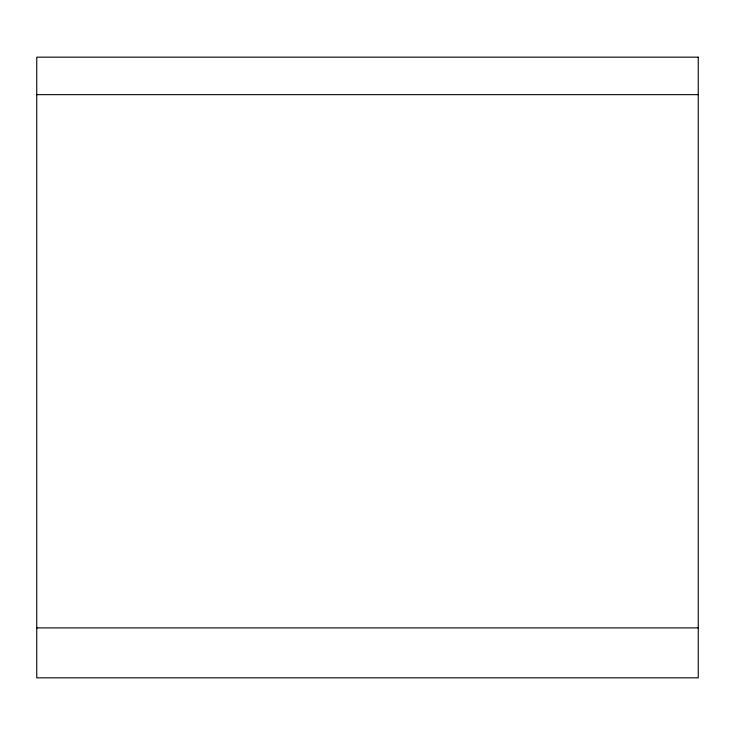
<?xml version="1.0" encoding="UTF-8"?>
<svg xmlns="http://www.w3.org/2000/svg" width="735" height="735" viewBox="0 0 735 735"><rect width="100%" height="100%" fill="white"/><g stroke="black" fill="none" stroke-linecap="round" stroke-linejoin="round"><path stroke-width="1.1" d="M36.75 94.65L698.25 94.65M36.75 627.901L698.25 627.901M698.25 57.165L36.75 57.165L36.75 677.835L698.25 677.835L698.25 57.165"/></g></svg>
